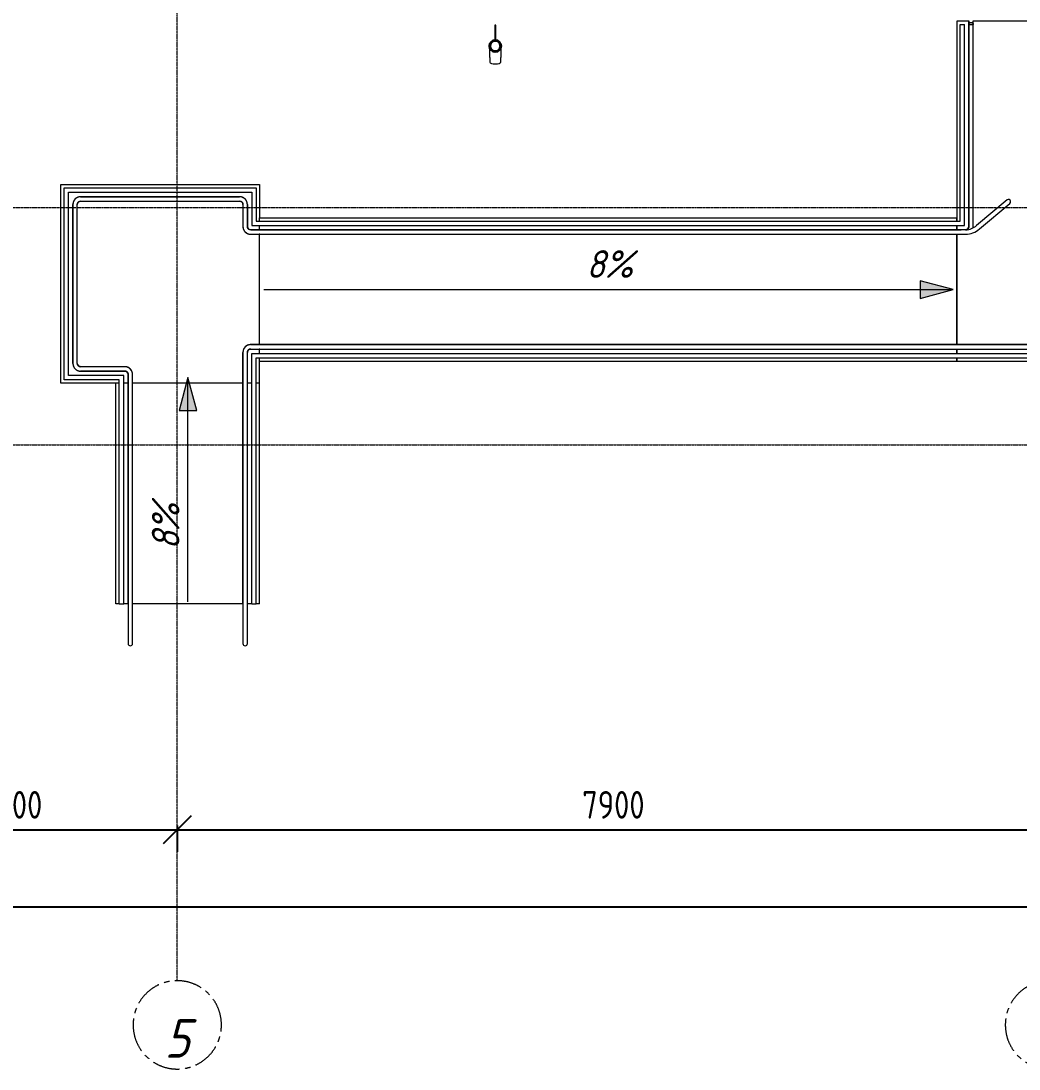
# Model space of a CAD drawing. Header units: millimetres. Extents: x 504091 to 2165846, y 135022 to 442887.
# Drawn here: x 714592 to 723632, y 262523 to 272019 of the extents above; entities that cross this region are included whole.
import ezdxf

# ---------------------------------------------------------------- set-up
doc = ezdxf.new("R2010")
doc.units = ezdxf.units.MM
doc.linetypes.add('ADSK_Линия сетки', pattern=[25, 20, -2.5, 0, -2.5])
doc.linetypes.add('осеваяX2', pattern=[4, 2.5, -0.5, 0.5, -0.5])
doc.layers.get('Defpoints').update_dxf_attribs({"color": 255})
doc.layers.add('Линии', color=7, linetype='Continuous', lineweight=9, true_color=0x00a600)
for name, color, linetype, lineweight in [('Обобщенные модели', 7, 'Continuous', 18), ('Ограждение', 7, 'Continuous', 18), ('Оси', 165, 'осеваяX2', 13), ('Пандусы', 7, 'Continuous', 18), ('Перекрытие', 7, 'Continuous', 18), ('размеры', 7, 'Continuous', 9)]:
    doc.layers.add(name, color=color, linetype=linetype, lineweight=lineweight)
doc.styles.add('GOST 2.304_new', font='isocpeur.ttf', dxfattribs={"width": 0.9, "oblique": 15})
doc.styles.add('ГОСТ 2.304', font='CS_Gost2304.shx')
doc.dimstyles.new('СПДС', dxfattribs={"dimscale": 100, "dimtxt": 2.5, "dimasz": 2.5, "dimexe": 2, "dimexo": 0.625, "dimgap": 1, "dimtad": 1, "dimdec": 0, "dimrnd": 5, "dimtxsty": 'ГОСТ 2.304', "dimblk": 'OBLIQUE', "dimcen": 2.5, "dimdle": 2, "dimadec": 0, "dimazin": 2, "dimtfac": 0.75, "dimtdec": 0, "dimtmove": 1, "dimatfit": 3, "dimfxl": 0, "dimtolj": 1, "dimarcsym": 0})

# ---------------------------------------------------------------- blocks, each defined once
blk = doc.blocks.new('Ограждение - Ограждение-2039143-План 1-го этажа')
at = {"layer": 'Ограждение'}
for p, q in [((18243.9, -1326.7), (18809.9, -936.7)), ((18809.9, -936.7), (19016.1, -936.7)), ((19016.1, -936.7), (19016.1, -976.7)), ((18256.3, -1366.7), (18822.4, -976.7)), ((18822.4, -976.7), (19016.1, -976.7)), ((10824.3, -1326.7), (10894.3, -1326.7)), ((10824.3, -1596.7), (10824.3, -1326.7)), ((10894.3, -1326.7), (17719.3, -1326.7)), ((17719.3, -1326.7), (18243.9, -1326.7)), ((10864.3, -1366.7), (10894.3, -1366.7)), ((10864.3, -1596.7), (10864.3, -1366.7)), ((10894.3, -1366.7), (17719.3, -1366.7)), ((17719.3, -1366.7), (18256.3, -1366.7)), ((10824.3, -3596.7), (10824.3, -1596.7)), ((10864.3, -3596.7), (10864.3, -1596.7)), ((10864.3, -3596.7), (10824.3, -3596.7))]:
    blk.add_line(p, q, dxfattribs=at)
blk = doc.blocks.new('Ограждение - Ограждение-2039147-План 1-го этажа')
at = {"layer": 'Ограждение'}
for p, q in [((17239.3, 1653.3), (17279.3, 1653.3)), ((17239.3, -126.7), (17239.3, 1653.3)), ((17279.3, -166.7), (17279.3, 1653.3)), ((9124.3, 173.3), (10864.3, 173.3)), ((9124.3, -1566.7), (9124.3, 173.3)), ((9164.3, 133.3), (10824.3, 133.3)), ((9164.3, -1526.7), (9164.3, 133.3)), ((10824.3, 133.3), (10824.3, -166.7)), ((10864.3, 173.3), (10864.3, -126.7)), ((10824.3, -166.7), (10894.3, -166.7)), ((10864.3, -126.7), (10894.3, -126.7)), ((10894.3, -126.7), (17239.3, -126.7)), ((10894.3, -166.7), (17279.3, -166.7)), ((9624.3, -1566.7), (9124.3, -1566.7)), ((9664.3, -1526.7), (9164.3, -1526.7)), ((9624.3, -1596.7), (9624.3, -1566.7)), ((9624.3, -3596.7), (9624.3, -1596.7)), ((9664.3, -1596.7), (9664.3, -1526.7)), ((9664.3, -3596.7), (9664.3, -1596.7)), ((9664.3, -3596.7), (9624.3, -3596.7))]:
    blk.add_line(p, q, dxfattribs=at)
blk = doc.blocks.new('Водосток - Тип 1 _карниз больше 490мм_-V45-План 1-го этажа')
at = {"layer": 'Обобщенные модели'}
for p, q in [((75, 306.2), (75, 263.6)), ((175, 263.6), (175, 306.2)), ((120, 109.1), (120, -30)), ((130, -30), (130, 109.1)), ((120, -30), (130, -30))]:
    blk.add_line(p, q, dxfattribs=at)
at = {"layer": 'Обобщенные модели', "flags": 128}
for points in [[(75, 173), (75, 174.3), (75, 177), (75, 179.8), (75, 182.9), (75, 186.2), (75, 189.7), (75, 193.4), (75, 197.2), (75, 201.3), (75, 205.5), (75, 209.9), (75, 214.4), (75, 219.1), (75, 224), (75, 229), (75, 234.1), (75, 239.3), (75, 244.6), (75, 250.1), (75, 255.6), (75, 261.3), (75, 263.6)], [(175, 263.6), (175, 258), (175, 252.4), (175, 246.9), (175, 241.5), (175, 236.2), (175, 231.1), (175, 226), (175, 221.1), (175, 216.4), (175, 211.8), (175, 207.3), (175, 203), (175, 198.9), (175, 194.9), (175, 191.2), (175, 187.6), (175, 184.3), (175, 181.1), (175, 178.1), (175, 175.4), (175, 173)]]:
    blk.add_lwpolyline(points, dxfattribs=at)
at = {"layer": 'Обобщенные модели'}
for start, end in [(90, 270), (270, 90)]:
    blk.add_arc((125, 160), 52, start, end, dxfattribs=at)
at = {"layer": 'Обобщенные модели', "lineweight": 40}
for start, end in [(90, 270), (270, 90)]:
    blk.add_arc((125, 160), 50, start, end, dxfattribs=at)
at = {"layer": 'Обобщенные модели'}
for start_param, end_param in [(4.712389, 6.283185), (3.141593, 4.712389)]:
    blk.add_ellipse((125, 306.2), major_axis=(-50, 0), ratio=0.309017, start_param=start_param, end_param=end_param, dxfattribs=at)
blk = doc.blocks.new('Тип перил - Перила_Внутренний_-3098370-План 1-го этажа')
at = {"layer": 'Ограждение'}
for p, q in [((17319.3, 1653.3), (17319.3, -176.7)), ((17341.6, 1653.3), (17337, 1653.3)), ((17359.3, -176.7), (17359.3, 1653.3)), ((9204.3, 23.3), (9204.3, -1416.7)), ((9244.3, -1416.7), (9244.3, 23.3)), ((10714.3, 93.3), (9274.3, 93.3)), ((9274.3, 53.3), (10714.3, 53.3)), ((10744.3, 23.3), (10744.3, -176.7)), ((10784.3, -176.7), (10784.3, 23.3)), ((10892.3, -206.7), (10814.3, -206.7)), ((10814.3, -246.7), (10892.3, -246.7)), ((17249.6, -206.7), (10897.9, -206.7)), ((10897.9, -246.7), (17249.6, -246.7)), ((9674.3, -1446.7), (9274.3, -1446.7)), ((9274.3, -1486.7), (9674.3, -1486.7)), ((9704.3, -1516.7), (9704.3, -1594.7)), ((9744.3, -1594.7), (9744.3, -1516.7)), ((9704.3, -1597.1), (9704.3, -3595.1)), ((9744.3, -3595.1), (9744.3, -1597.1))]:
    blk.add_line(p, q, dxfattribs=at)
at = {"layer": 'Ограждение', "flags": 128}
for points in [[(9274.3, 93.3), (9271.5, 93.3), (9268.7, 93.1), (9265.9, 92.8), (9263.1, 92.4), (9260.4, 91.9), (9257.7, 91.3), (9255, 90.6), (9252.3, 89.8), (9249.6, 88.8), (9247, 87.8), (9244.5, 86.7), (9242, 85.4), (9239.5, 84.1), (9237.1, 82.6), (9234.8, 81.1), (9232.5, 79.5), (9230.3, 77.8), (9228.1, 76), (9226.1, 74.1), (9224.1, 72.1), (9222.2, 70), (9220.3, 67.9), (9218.6, 65.7), (9217, 63.5), (9215.4, 61.1), (9213.9, 58.8), (9212.6, 56.3), (9211.3, 53.8), (9210.1, 51.3), (9209.1, 48.7), (9208.1, 46.1), (9207.2, 43.4), (9206.5, 40.7), (9205.8, 38), (9205.3, 35.2), (9204.9, 32.5), (9204.6, 29.7), (9204.4, 26.9), (9204.3, 24.1), (9204.3, 23.3)], [(9244.3, 23.3), (9244.3, 24.5), (9244.4, 25.7), (9244.5, 26.9), (9244.7, 28.1), (9244.9, 29.3), (9245.2, 30.5), (9245.5, 31.6), (9245.8, 32.8), (9246.2, 33.9), (9246.7, 35), (9247.2, 36.1), (9247.7, 37.2), (9248.3, 38.2), (9248.9, 39.3), (9249.5, 40.3), (9250.2, 41.2), (9251, 42.2), (9251.7, 43.1), (9252.6, 44), (9253.4, 44.8), (9254.3, 45.7), (9255.2, 46.4), (9256.1, 47.2), (9257.1, 47.9), (9258.1, 48.6), (9259.1, 49.2), (9260.2, 49.8), (9261.2, 50.3), (9262.3, 50.8), (9263.4, 51.3), (9264.6, 51.7), (9265.7, 52.1), (9266.9, 52.4), (9268, 52.7), (9269.2, 52.9), (9270.4, 53.1), (9271.6, 53.2), (9272.8, 53.3), (9274, 53.3), (9274.3, 53.3)], [(10784.3, 23.3), (10784.2, 26.1), (10784.1, 28.9), (10783.8, 31.7), (10783.4, 34.5), (10782.9, 37.2), (10782.3, 40), (10781.6, 42.7), (10780.7, 45.3), (10779.8, 48), (10778.8, 50.6), (10777.6, 53.1), (10776.4, 55.7), (10775, 58.1), (10773.6, 60.5), (10772.1, 62.9), (10770.4, 65.1), (10768.7, 67.3), (10766.9, 69.5), (10765, 71.6), (10763.1, 73.5), (10761, 75.5), (10758.9, 77.3), (10756.7, 79), (10754.4, 80.7), (10752.1, 82.2), (10749.7, 83.7), (10747.3, 85.1), (10744.8, 86.3), (10742.2, 87.5), (10739.7, 88.6), (10737, 89.5), (10734.4, 90.4), (10731.7, 91.1), (10728.9, 91.8), (10726.2, 92.3), (10723.4, 92.7), (10720.6, 93), (10717.8, 93.2), (10715.1, 93.3), (10714.3, 93.3)], [(10714.3, 53.3), (10715.5, 53.3), (10716.7, 53.2), (10717.9, 53.1), (10719.1, 52.9), (10720.3, 52.7), (10721.4, 52.5), (10722.6, 52.2), (10723.7, 51.8), (10724.9, 51.4), (10726, 51), (10727.1, 50.5), (10728.1, 49.9), (10729.2, 49.4), (10730.2, 48.7), (10731.2, 48.1), (10732.2, 47.4), (10733.2, 46.7), (10734.1, 45.9), (10735, 45.1), (10735.8, 44.2), (10736.6, 43.3), (10737.4, 42.4), (10738.2, 41.5), (10738.9, 40.5), (10739.5, 39.5), (10740.2, 38.5), (10740.8, 37.5), (10741.3, 36.4), (10741.8, 35.3), (10742.3, 34.2), (10742.7, 33.1), (10743, 31.9), (10743.4, 30.8), (10743.6, 29.6), (10743.9, 28.4), (10744, 27.2), (10744.2, 26), (10744.3, 24.8), (10744.3, 23.6), (10744.3, 23.3)], [(10744.3, -176.7), (10744.4, -179.5), (10744.5, -182.3), (10744.8, -185.1), (10745.2, -187.8), (10745.7, -190.6), (10746.3, -193.3), (10747, -196), (10747.8, -198.7), (10748.8, -201.3), (10749.8, -203.9), (10751, -206.5), (10752.2, -209), (10753.5, -211.5), (10755, -213.9), (10756.5, -216.2), (10758.1, -218.5), (10759.9, -220.7), (10761.7, -222.8), (10763.6, -224.9), (10765.5, -226.9), (10767.6, -228.8), (10769.7, -230.6), (10771.9, -232.4), (10774.1, -234), (10776.5, -235.6), (10778.9, -237), (10781.3, -238.4), (10783.8, -239.7), (10786.3, -240.9), (10788.9, -241.9), (10791.6, -242.9), (10794.2, -243.7), (10796.9, -244.5), (10799.6, -245.1), (10802.4, -245.7), (10805.2, -246.1), (10807.9, -246.4), (10810.7, -246.6), (10813.5, -246.7), (10814.3, -246.7)], [(10814.3, -206.7), (10813.1, -206.6), (10811.9, -206.6), (10810.7, -206.5), (10809.5, -206.3), (10808.3, -206.1), (10807.2, -205.8), (10806, -205.5), (10804.9, -205.2), (10803.7, -204.8), (10802.6, -204.3), (10801.5, -203.8), (10800.4, -203.3), (10799.4, -202.7), (10798.4, -202.1), (10797.4, -201.4), (10796.4, -200.7), (10795.4, -200), (10794.5, -199.2), (10793.6, -198.4), (10792.8, -197.6), (10792, -196.7), (10791.2, -195.8), (10790.4, -194.8), (10789.7, -193.9), (10789.1, -192.9), (10788.4, -191.9), (10787.8, -190.8), (10787.3, -189.7), (10786.8, -188.7), (10786.3, -187.5), (10785.9, -186.4), (10785.6, -185.3), (10785.2, -184.1), (10785, -183), (10784.7, -181.8), (10784.6, -180.6), (10784.4, -179.4), (10784.3, -178.2), (10784.3, -177), (10784.3, -176.7)], [(17319.3, -176.7), (17319.3, -177.9), (17319.2, -179.1), (17319.1, -180.3), (17318.9, -181.5), (17318.7, -182.6), (17318.4, -183.8), (17318.1, -185), (17317.8, -186.1), (17317.4, -187.2), (17316.9, -188.4), (17316.4, -189.5), (17315.9, -190.5), (17315.3, -191.6), (17314.7, -192.6), (17314.1, -193.6), (17313.4, -194.6), (17312.6, -195.5), (17311.8, -196.5), (17311, -197.3), (17310.2, -198.2), (17309.3, -199), (17308.4, -199.8), (17307.5, -200.5), (17306.5, -201.2), (17305.5, -201.9), (17304.5, -202.5), (17303.4, -203.1), (17302.4, -203.7), (17301.3, -204.2), (17300.2, -204.6), (17299, -205), (17297.9, -205.4), (17296.7, -205.7), (17295.6, -206), (17294.4, -206.2), (17293.2, -206.4), (17292, -206.6), (17290.8, -206.6), (17289.6, -206.7)], [(17358.4, -188), (17358.7, -185.8), (17359, -183), (17359.2, -180.2), (17359.3, -177.4), (17359.3, -176.7)], [(10892.3, -206.7), (10895.1, -206.7), (10897.9, -206.7)], [(10897.9, -246.7), (10895.1, -246.7), (10892.3, -246.7)], [(17289.3, -246.7), (17292.1, -246.6), (17294.9, -246.5), (17297.7, -246.2), (17300.4, -245.8), (17303.2, -245.3), (17305.9, -244.7)], [(9204.3, -1416.7), (9204.4, -1419.5), (9204.5, -1422.3), (9204.8, -1425.1), (9205.2, -1427.8), (9205.7, -1430.6), (9206.3, -1433.3), (9207, -1436), (9207.8, -1438.7), (9208.8, -1441.3), (9209.8, -1443.9), (9211, -1446.5), (9212.2, -1449), (9213.5, -1451.5), (9215, -1453.9), (9216.5, -1456.2), (9218.1, -1458.5), (9219.9, -1460.7), (9221.7, -1462.8), (9223.6, -1464.9), (9225.5, -1466.9), (9227.6, -1468.8), (9229.7, -1470.6), (9231.9, -1472.4), (9234.1, -1474), (9236.5, -1475.6), (9238.9, -1477), (9241.3, -1478.4), (9243.8, -1479.7), (9246.3, -1480.9), (9248.9, -1481.9), (9251.6, -1482.9), (9254.2, -1483.7), (9256.9, -1484.5), (9259.6, -1485.1), (9262.4, -1485.7), (9265.2, -1486.1), (9267.9, -1486.4), (9270.7, -1486.6), (9273.5, -1486.7), (9274.3, -1486.7)], [(9274.3, -1446.7), (9273.1, -1446.7), (9271.9, -1446.6), (9270.7, -1446.5), (9269.5, -1446.3), (9268.3, -1446.1), (9267.2, -1445.8), (9266, -1445.5), (9264.9, -1445.2), (9263.7, -1444.8), (9262.6, -1444.3), (9261.5, -1443.8), (9260.4, -1443.3), (9259.4, -1442.7), (9258.4, -1442.1), (9257.4, -1441.4), (9256.4, -1440.7), (9255.4, -1440), (9254.5, -1439.2), (9253.6, -1438.4), (9252.8, -1437.6), (9252, -1436.7), (9251.2, -1435.8), (9250.4, -1434.9), (9249.7, -1433.9), (9249.1, -1432.9), (9248.4, -1431.9), (9247.8, -1430.8), (9247.3, -1429.7), (9246.8, -1428.7), (9246.3, -1427.5), (9245.9, -1426.4), (9245.6, -1425.3), (9245.2, -1424.1), (9245, -1423), (9244.7, -1421.8), (9244.6, -1420.6), (9244.4, -1419.4), (9244.3, -1418.2), (9244.3, -1417), (9244.3, -1416.7)], [(9744.3, -1516.7), (9744.2, -1513.9), (9744.1, -1511.1), (9743.8, -1508.3), (9743.4, -1505.5), (9742.9, -1502.8), (9742.3, -1500), (9741.6, -1497.3), (9740.7, -1494.7), (9739.8, -1492), (9738.8, -1489.4), (9737.6, -1486.9), (9736.4, -1484.4), (9735, -1481.9), (9733.6, -1479.5), (9732.1, -1477.2), (9730.4, -1474.9), (9728.7, -1472.7), (9726.9, -1470.5), (9725, -1468.5), (9723.1, -1466.5), (9721, -1464.6), (9718.9, -1462.7), (9716.7, -1461), (9714.4, -1459.3), (9712.1, -1457.8), (9709.7, -1456.3), (9707.3, -1454.9), (9704.8, -1453.7), (9702.2, -1452.5), (9699.7, -1451.4), (9697, -1450.5), (9694.4, -1449.6), (9691.7, -1448.9), (9688.9, -1448.2), (9686.2, -1447.7), (9683.4, -1447.3), (9680.6, -1447), (9677.8, -1446.8), (9675.1, -1446.7), (9674.3, -1446.7)], [(9674.3, -1486.7), (9675.5, -1486.7), (9676.7, -1486.8), (9677.9, -1486.9), (9679.1, -1487.1), (9680.3, -1487.3), (9681.4, -1487.5), (9682.6, -1487.8), (9683.7, -1488.2), (9684.9, -1488.6), (9686, -1489), (9687.1, -1489.5), (9688.1, -1490.1), (9689.2, -1490.6), (9690.2, -1491.3), (9691.2, -1491.9), (9692.2, -1492.6), (9693.2, -1493.4), (9694.1, -1494.1), (9695, -1494.9), (9695.8, -1495.8), (9696.6, -1496.7), (9697.4, -1497.6), (9698.2, -1498.5), (9698.9, -1499.5), (9699.5, -1500.5), (9700.2, -1501.5), (9700.8, -1502.5), (9701.3, -1503.6), (9701.8, -1504.7), (9702.3, -1505.8), (9702.7, -1506.9), (9703, -1508.1), (9703.4, -1509.2), (9703.6, -1510.4), (9703.9, -1511.6), (9704, -1512.8), (9704.2, -1514), (9704.3, -1515.2), (9704.3, -1516.4), (9704.3, -1516.7)], [(9704.3, -1594.7), (9704.3, -1595.9), (9704.3, -1597.1)], [(9744.3, -1597.1), (9744.3, -1595.9), (9744.3, -1594.7)]]:
    blk.add_lwpolyline(points, dxfattribs=at)
blk = doc.blocks.new('Тип перил - D40-V53-План 1-го этажа')
at = {"layer": 'Ограждение', "flags": 128}
for points in [[(0, 20), (0.8, 20), (1.6, 19.9), (2.4, 19.9), (3.2, 19.7), (4, 19.6), (4.8, 19.4), (5.5, 19.2), (6.3, 19), (7, 18.7), (7.8, 18.4), (8.5, 18.1), (9.2, 17.7), (9.9, 17.4), (10.6, 16.9), (11.3, 16.5), (11.9, 16), (12.6, 15.6), (13.2, 15), (13.8, 14.5), (14.3, 13.9), (14.9, 13.3), (15.4, 12.7), (15.9, 12.1), (16.4, 11.5), (16.8, 10.8), (17.2, 10.1), (17.6, 9.4), (18, 8.7), (18.3, 8), (18.6, 7.2), (18.9, 6.5), (19.2, 5.7), (19.4, 5), (19.6, 4.2), (19.7, 3.4), (19.8, 2.6), (19.9, 1.8), (20, 1), (20, 0.2), (20, 0)], [(20, 0), (20, -0.8), (19.9, -1.6), (19.9, -2.4), (19.7, -3.2), (19.6, -4), (19.4, -4.8), (19.2, -5.5), (19, -6.3), (18.7, -7), (18.4, -7.8), (18.1, -8.5), (17.7, -9.2), (17.4, -9.9), (16.9, -10.6), (16.5, -11.3), (16, -11.9), (15.6, -12.6), (15, -13.2), (14.5, -13.8), (13.9, -14.3), (13.3, -14.9), (12.7, -15.4), (12.1, -15.9), (11.5, -16.4), (10.8, -16.8), (10.1, -17.2), (9.4, -17.6), (8.7, -18), (8, -18.3), (7.2, -18.6), (6.5, -18.9), (5.7, -19.2), (5, -19.4), (4.2, -19.6), (3.4, -19.7), (2.6, -19.8), (1.8, -19.9), (1, -20), (0.2, -20), (0, -20)]]:
    blk.add_lwpolyline(points, dxfattribs=at)
blk = doc.blocks.new('Тип перил - Перила_Внутренний_-V54-План 1-го этажа')
at = {"layer": 'Ограждение'}
for p, q in [((17319.3, 1653.3), (17359.3, 1653.3)), ((17319.3, -176.7), (17319.3, 1653.3)), ((17359.3, -176.7), (17359.3, 1653.3)), ((9204.3, -1416.7), (9204.3, 23.3)), ((9244.3, -1416.7), (9244.3, 23.3)), ((9274.3, 93.3), (10714.3, 93.3)), ((9274.3, 53.3), (10714.3, 53.3)), ((10744.3, 23.3), (10744.3, -176.7)), ((10784.3, 23.3), (10784.3, -176.7)), ((10814.3, -206.7), (10892.3, -206.7)), ((10814.3, -246.7), (10892.3, -246.7)), ((10892.3, -206.7), (10896.3, -206.7)), ((10892.3, -246.7), (10896.3, -246.7)), ((10896.3, -206.7), (17249.6, -206.7)), ((10896.3, -246.7), (17249.6, -246.7)), ((9674.3, -1446.7), (9274.3, -1446.7)), ((9674.3, -1486.7), (9274.3, -1486.7)), ((9704.3, -1594.7), (9704.3, -1516.7)), ((9744.3, -1594.7), (9744.3, -1516.7)), ((9704.3, -1598.7), (9704.3, -1594.7)), ((9704.3, -3595.1), (9704.3, -1598.7)), ((9744.3, -1598.7), (9744.3, -1594.7)), ((9744.3, -3595.1), (9744.3, -1598.7))]:
    blk.add_line(p, q, dxfattribs=at)
for centre, radius, start, end in [((9274.3, 23.3), 70, 90, 180), ((9274.3, 23.3), 30, 90, 180), ((10714.3, 23.3), 70, 360, 90), ((10714.3, 23.3), 30, 360, 90), ((10814.3, -176.7), 70, 180, 270), ((10814.3, -176.7), 30, 180, 270), ((17289.3, -176.7), 30, 270, 360), ((17289.3, -176.7), 70, 350.0326, 360), ((9274.3, -1416.7), 70, 180, 270), ((9274.3, -1416.7), 30, 180, 270), ((9674.3, -1516.7), 70, 360, 90), ((9674.3, -1516.7), 30, 360, 90)]:
    blk.add_arc(centre, radius, start, end, dxfattribs=at)
blk = doc.blocks.new('Тип перил - Перила_Внутренний_-3098390-План 1-го этажа')
at = {"layer": 'Ограждение'}
for p, q in [((17319.3, 1688.2), (17319.3, 1653.3)), ((17359.3, 1653.3), (17359.3, 1688.2))]:
    blk.add_line(p, q, dxfattribs=at)
at = {"layer": 'Ограждение', "flags": 128}
for points in [[(9274.3, 93.3), (9271.5, 93.3), (9268.7, 93.1), (9265.9, 92.8), (9263.1, 92.4), (9260.4, 91.9), (9257.7, 91.3), (9255, 90.6), (9252.3, 89.8), (9249.6, 88.8), (9247, 87.8), (9244.5, 86.7), (9242, 85.4), (9239.5, 84.1), (9237.1, 82.6), (9234.8, 81.1), (9232.5, 79.5), (9230.3, 77.8), (9228.1, 76), (9226.1, 74.1), (9224.1, 72.1), (9222.2, 70), (9220.3, 67.9), (9218.6, 65.7), (9217, 63.5), (9215.4, 61.1), (9213.9, 58.8), (9212.6, 56.3), (9211.3, 53.8), (9210.1, 51.3), (9209.1, 48.7), (9208.1, 46.1), (9207.2, 43.4), (9206.5, 40.7), (9205.8, 38), (9205.3, 35.2), (9204.9, 32.5), (9204.6, 29.7), (9204.4, 26.9), (9204.3, 24.1)], [(10784.3, 23.3), (10784.2, 26.1), (10784.1, 28.9), (10783.8, 31.7), (10783.4, 34.5), (10782.9, 37.2), (10782.3, 40), (10781.6, 42.7), (10780.7, 45.3), (10779.8, 48), (10778.8, 50.6), (10777.6, 53.1), (10776.4, 55.7), (10775, 58.1), (10773.6, 60.5), (10772.1, 62.9), (10770.4, 65.1), (10768.7, 67.3), (10766.9, 69.5), (10765, 71.6), (10763.1, 73.5), (10761, 75.5), (10758.9, 77.3), (10756.7, 79), (10754.4, 80.7), (10752.1, 82.2), (10749.7, 83.7), (10747.3, 85.1), (10744.8, 86.3), (10742.2, 87.5), (10739.7, 88.6), (10737, 89.5), (10734.4, 90.4), (10731.7, 91.1), (10728.9, 91.8), (10726.2, 92.3), (10723.4, 92.7), (10720.6, 93), (10717.8, 93.2), (10715.1, 93.3)], [(10744.3, -176.7), (10744.4, -179.5), (10744.5, -182.3), (10744.8, -185.1), (10745.2, -187.8), (10745.7, -190.6), (10746.3, -193.3), (10747, -196), (10747.8, -198.7), (10748.8, -201.3), (10749.8, -203.9), (10751, -206.5), (10752.2, -209), (10753.5, -211.5), (10755, -213.9), (10756.5, -216.2), (10758.1, -218.5), (10759.9, -220.7), (10761.7, -222.8), (10763.6, -224.9), (10765.5, -226.9), (10767.6, -228.8), (10769.7, -230.6), (10771.9, -232.4), (10774.1, -234), (10776.5, -235.6), (10778.9, -237), (10781.3, -238.4), (10783.8, -239.7), (10786.3, -240.9), (10788.9, -241.9), (10791.6, -242.9), (10794.2, -243.7), (10796.9, -244.5), (10799.6, -245.1), (10802.4, -245.7), (10805.2, -246.1), (10807.9, -246.4), (10810.7, -246.6), (10813.5, -246.7)], [(17358.4, -188), (17358.7, -185.8), (17359, -183), (17359.2, -180.2), (17359.3, -177.4)], [(17289.3, -246.7), (17292.1, -246.6), (17294.9, -246.5), (17297.7, -246.2), (17300.4, -245.8), (17303.2, -245.3), (17305.9, -244.7)], [(9204.3, -1416.7), (9204.4, -1419.5), (9204.5, -1422.3), (9204.8, -1425.1), (9205.2, -1427.8), (9205.7, -1430.6), (9206.3, -1433.3), (9207, -1436), (9207.8, -1438.7), (9208.8, -1441.3), (9209.8, -1443.9), (9211, -1446.5), (9212.2, -1449), (9213.5, -1451.5), (9215, -1453.9), (9216.5, -1456.2), (9218.1, -1458.5), (9219.9, -1460.7), (9221.7, -1462.8), (9223.6, -1464.9), (9225.5, -1466.9), (9227.6, -1468.8), (9229.7, -1470.6), (9231.9, -1472.4), (9234.1, -1474), (9236.5, -1475.6), (9238.9, -1477), (9241.3, -1478.4), (9243.8, -1479.7), (9246.3, -1480.9), (9248.9, -1481.9), (9251.6, -1482.9), (9254.2, -1483.7), (9256.9, -1484.5), (9259.6, -1485.1), (9262.4, -1485.7), (9265.2, -1486.1), (9267.9, -1486.4), (9270.7, -1486.6), (9273.5, -1486.7)], [(9723.1, -1466.5), (9721, -1464.6), (9718.9, -1462.7), (9716.7, -1461), (9714.4, -1459.3), (9712.1, -1457.8), (9709.7, -1456.3), (9707.3, -1454.9), (9704.8, -1453.7), (9702.2, -1452.5), (9699.7, -1451.4), (9697, -1450.5), (9694.4, -1449.6), (9691.7, -1448.9), (9688.9, -1448.2), (9686.2, -1447.7), (9683.4, -1447.3), (9680.6, -1447), (9677.8, -1446.8), (9675.1, -1446.7)], [(9744.3, -1516.7), (9744.2, -1513.9), (9744.1, -1511.1), (9743.8, -1508.3), (9743.4, -1505.5), (9742.9, -1502.8), (9742.3, -1500), (9741.6, -1497.3), (9740.7, -1494.7), (9739.8, -1492), (9738.8, -1489.4), (9737.6, -1486.9), (9736.4, -1484.4), (9735, -1481.9), (9733.6, -1479.5), (9732.1, -1477.2), (9730.4, -1474.9), (9728.7, -1472.7), (9726.9, -1470.5), (9725, -1468.5), (9723.3, -1466.7)]]:
    blk.add_lwpolyline(points, dxfattribs=at)
blk = doc.blocks.new('Тип перил - Перила_Внутренний_-V55-План 1-го этажа')
at = {"layer": 'Ограждение'}
for p, q in [((17319.3, 1653.3), (17359.3, 1653.3)), ((17319.3, -176.7), (17319.3, 1653.3)), ((17359.3, -176.7), (17359.3, 1653.3)), ((9204.3, -1416.7), (9204.3, 23.3)), ((9244.3, -1416.7), (9244.3, 23.3)), ((9274.3, 93.3), (10714.3, 93.3)), ((9274.3, 53.3), (10714.3, 53.3)), ((10744.3, 23.3), (10744.3, -176.7)), ((10784.3, 23.3), (10784.3, -176.7)), ((10814.3, -206.7), (10892.3, -206.7)), ((10814.3, -246.7), (10892.3, -246.7)), ((10892.3, -206.7), (10896.3, -206.7)), ((10892.3, -246.7), (10896.3, -246.7)), ((10896.3, -206.7), (17249.6, -206.7)), ((10896.3, -246.7), (17249.6, -246.7)), ((9674.3, -1446.7), (9274.3, -1446.7)), ((9674.3, -1486.7), (9274.3, -1486.7)), ((9704.3, -1594.7), (9704.3, -1516.7)), ((9744.3, -1594.7), (9744.3, -1516.7)), ((9704.3, -1598.7), (9704.3, -1594.7)), ((9704.3, -3595.1), (9704.3, -1598.7)), ((9744.3, -1598.7), (9744.3, -1594.7)), ((9744.3, -3595.1), (9744.3, -1598.7))]:
    blk.add_line(p, q, dxfattribs=at)
for centre, radius, start, end in [((9274.3, 23.3), 70, 90, 180), ((9274.3, 23.3), 30, 90, 180), ((10714.3, 23.3), 70, 360, 90), ((10714.3, 23.3), 30, 360, 90), ((10814.3, -176.7), 70, 180, 270), ((10814.3, -176.7), 30, 180, 270), ((17289.3, -176.7), 30, 270, 360), ((17289.3, -176.7), 70, 350.0326, 360), ((9274.3, -1416.7), 70, 180, 270), ((9274.3, -1416.7), 30, 180, 270), ((9674.3, -1516.7), 70, 360, 90), ((9674.3, -1516.7), 30, 360, 90)]:
    blk.add_arc(centre, radius, start, end, dxfattribs=at)
blk = doc.blocks.new('Тип перил - Перила_Внутренний_-3098441-План 1-го этажа')
at = {"layer": 'Ограждение'}
for p, q in [((18767.1, -869), (18226.7, -1241.4)), ((18249.4, -1274.3), (18789.8, -902)), ((19016.1, -856.7), (18806.8, -856.7)), ((18806.8, -896.7), (19016.1, -896.7)), ((10744.3, -1316.7), (10744.3, -1594.7)), ((10784.3, -1594.7), (10784.3, -1316.7)), ((10892.3, -1246.7), (10814.3, -1246.7)), ((10814.3, -1286.7), (10892.3, -1286.7)), ((17718.9, -1246.7), (10897.9, -1246.7)), ((10897.9, -1286.7), (17718.9, -1286.7)), ((18209.7, -1246.7), (17721.3, -1246.7)), ((17721.3, -1286.7), (18209.7, -1286.7)), ((10744.3, -1597.1), (10744.3, -3595.1)), ((10784.3, -3595.1), (10784.3, -1597.1))]:
    blk.add_line(p, q, dxfattribs=at)
at = {"layer": 'Ограждение', "flags": 128}
for points in [[(18806.8, -856.7), (18804, -856.7), (18801.2, -856.9), (18798.4, -857.2), (18795.7, -857.6), (18792.9, -858.1), (18790.2, -858.7), (18787.5, -859.4), (18784.8, -860.2), (18782.2, -861.2), (18779.6, -862.2), (18777, -863.3), (18774.5, -864.6), (18772, -865.9), (18769.6, -867.4), (18767.3, -868.9), (18767.1, -869)], [(18789.8, -902), (18790.8, -901.3), (18791.8, -900.7), (18792.9, -900.1), (18793.9, -899.6), (18795, -899.1), (18796.2, -898.6), (18797.3, -898.2), (18798.4, -897.9), (18799.6, -897.6), (18800.8, -897.3), (18801.9, -897.1), (18803.1, -896.9), (18804.3, -896.8), (18805.5, -896.7), (18806.7, -896.7), (18806.8, -896.7)], [(10814.3, -1246.7), (10811.5, -1246.7), (10808.7, -1246.9), (10805.9, -1247.2), (10803.1, -1247.6), (10800.4, -1248.1), (10797.7, -1248.7), (10795, -1249.4), (10792.3, -1250.2), (10789.6, -1251.2), (10787, -1252.2), (10784.5, -1253.3), (10782, -1254.6), (10779.5, -1255.9), (10777.1, -1257.4), (10774.8, -1258.9), (10772.5, -1260.5), (10770.3, -1262.2), (10768.1, -1264), (10766.1, -1265.9), (10764.1, -1267.9), (10762.2, -1270), (10760.3, -1272.1), (10758.6, -1274.3), (10757, -1276.5), (10755.4, -1278.9), (10753.9, -1281.2), (10752.6, -1283.7), (10751.3, -1286.2), (10750.1, -1288.7), (10749.1, -1291.3), (10748.1, -1293.9), (10747.2, -1296.6), (10746.5, -1299.3), (10745.8, -1302), (10745.3, -1304.8), (10744.9, -1307.5), (10744.6, -1310.3), (10744.4, -1313.1), (10744.3, -1315.9), (10744.3, -1316.7)], [(10784.3, -1316.7), (10784.3, -1315.5), (10784.4, -1314.3), (10784.5, -1313.1), (10784.7, -1311.9), (10784.9, -1310.7), (10785.2, -1309.5), (10785.5, -1308.4), (10785.8, -1307.2), (10786.2, -1306.1), (10786.7, -1305), (10787.2, -1303.9), (10787.7, -1302.8), (10788.3, -1301.8), (10788.9, -1300.7), (10789.5, -1299.7), (10790.2, -1298.8), (10791, -1297.8), (10791.7, -1296.9), (10792.6, -1296), (10793.4, -1295.2), (10794.3, -1294.3), (10795.2, -1293.6), (10796.1, -1292.8), (10797.1, -1292.1), (10798.1, -1291.4), (10799.1, -1290.8), (10800.2, -1290.2), (10801.2, -1289.7), (10802.3, -1289.2), (10803.4, -1288.7), (10804.6, -1288.3), (10805.7, -1287.9), (10806.9, -1287.6), (10808, -1287.3), (10809.2, -1287.1), (10810.4, -1286.9), (10811.6, -1286.8), (10812.8, -1286.7), (10814, -1286.7), (10814.3, -1286.7)], [(10892.3, -1246.7), (10895.1, -1246.7), (10897.9, -1246.7)], [(10897.9, -1286.7), (10895.1, -1286.7), (10892.3, -1286.7)], [(17721.3, -1246.7), (17720.1, -1246.7), (17718.9, -1246.7)], [(17718.9, -1286.7), (17720.1, -1286.7), (17721.3, -1286.7)], [(18226.7, -1241.4), (18225.7, -1242), (18224.7, -1242.7), (18223.6, -1243.2), (18222.5, -1243.8), (18221.4, -1244.3), (18220.3, -1244.7), (18219.2, -1245.1), (18218.1, -1245.5), (18216.9, -1245.8), (18215.7, -1246.1), (18214.5, -1246.3), (18213.4, -1246.4), (18212.2, -1246.6), (18211, -1246.6), (18209.8, -1246.7), (18209.7, -1246.7)], [(18209.7, -1286.7), (18212.5, -1286.6), (18215.3, -1286.5), (18218, -1286.2), (18220.8, -1285.8), (18223.6, -1285.3), (18226.3, -1284.7), (18229, -1283.9), (18231.7, -1283.1), (18234.3, -1282.2), (18236.9, -1281.1), (18239.5, -1280), (18242, -1278.8), (18244.4, -1277.4), (18246.9, -1276), (18249.2, -1274.4), (18249.4, -1274.3)], [(10744.3, -1594.7), (10744.3, -1595.9), (10744.3, -1597.1)], [(10784.3, -1597.1), (10784.3, -1595.9), (10784.3, -1594.7)]]:
    blk.add_lwpolyline(points, dxfattribs=at)
blk = doc.blocks.new('Тип перил - Перила_Внутренний_-V56-План 1-го этажа')
at = {"layer": 'Ограждение'}
for p, q in [((17319.3, 1653.3), (17319.3, 1688.2)), ((17359.3, 1653.3), (17359.3, 1688.2))]:
    blk.add_line(p, q, dxfattribs=at)
for centre, start, end in [((9274.3, 23.3), 140.23514, 180), ((9274.3, 23.3), 90, 129.76486), ((10714.3, 23.3), 50.23514, 90), ((10714.3, 23.3), 360, 39.76486), ((10814.3, -176.7), 180, 219.76486), ((17289.3, -176.7), 320.23514, 360), ((10814.3, -176.7), 230.23514, 270), ((17289.3, -176.7), 270, 309.76486), ((9274.3, -1416.7), 180, 219.76486), ((9274.3, -1416.7), 230.23514, 270), ((9674.3, -1516.7), 50.23514, 90), ((9674.3, -1516.7), 360, 39.76486)]:
    blk.add_arc(centre, 30, start, end, dxfattribs=at)
blk = doc.blocks.new('Тип перил - Перила_Внутренний_-3098458-План 1-го этажа')
at = {"layer": 'Ограждение', "flags": 128}
for points in [[(18806.8, -856.7), (18804, -856.7), (18801.2, -856.9), (18798.4, -857.2), (18795.7, -857.6), (18792.9, -858.1), (18790.2, -858.7), (18787.5, -859.4), (18784.8, -860.2), (18782.2, -861.2), (18779.6, -862.2), (18777, -863.3), (18774.5, -864.6), (18772, -865.9), (18769.6, -867.4), (18767.3, -868.9)], [(10814.3, -1246.7), (10811.5, -1246.7), (10808.7, -1246.9), (10805.9, -1247.2), (10803.1, -1247.6), (10800.4, -1248.1), (10797.7, -1248.7), (10795, -1249.4), (10792.3, -1250.2), (10789.6, -1251.2), (10787, -1252.2), (10784.5, -1253.3), (10782, -1254.6), (10779.5, -1255.9), (10777.1, -1257.4), (10774.8, -1258.9), (10772.5, -1260.5), (10770.3, -1262.2), (10768.1, -1264), (10766.1, -1265.9), (10764.1, -1267.9), (10762.2, -1270), (10760.3, -1272.1), (10758.6, -1274.3), (10757, -1276.5), (10755.4, -1278.9), (10753.9, -1281.2), (10752.6, -1283.7), (10751.3, -1286.2), (10750.1, -1288.7), (10749.1, -1291.3), (10748.1, -1293.9), (10747.2, -1296.6), (10746.5, -1299.3), (10745.8, -1302), (10745.3, -1304.8), (10744.9, -1307.5), (10744.6, -1310.3), (10744.4, -1313.1), (10744.3, -1315.9)], [(18209.7, -1286.7), (18212.5, -1286.6), (18215.3, -1286.5), (18218, -1286.2), (18220.8, -1285.8), (18223.6, -1285.3), (18226.3, -1284.7), (18229, -1283.9), (18231.7, -1283.1), (18234.3, -1282.2), (18236.9, -1281.1), (18239.5, -1280), (18242, -1278.8), (18244.4, -1277.4), (18246.9, -1276), (18249.2, -1274.4)]]:
    blk.add_lwpolyline(points, dxfattribs=at)
blk = doc.blocks.new('Тип перил - Перила_Внутренний_-V57-План 1-го этажа')
at = {"layer": 'Ограждение'}
for p, q in [((18226.7, -1241.4), (18767.1, -869)), ((18249.4, -1274.3), (18789.8, -902)), ((18806.8, -856.7), (19016.1, -856.7)), ((18806.8, -896.7), (19016.1, -896.7)), ((10744.3, -1594.7), (10744.3, -1316.7)), ((10784.3, -1594.7), (10784.3, -1316.7)), ((10814.3, -1246.7), (10892.3, -1246.7)), ((10814.3, -1286.7), (10892.3, -1286.7)), ((10892.3, -1246.7), (10896.3, -1246.7)), ((10892.3, -1286.7), (10896.3, -1286.7)), ((10896.3, -1246.7), (17717.3, -1246.7)), ((10896.3, -1286.7), (17717.3, -1286.7)), ((17717.3, -1246.7), (17721.3, -1246.7)), ((17717.3, -1286.7), (17721.3, -1286.7)), ((17721.3, -1246.7), (18209.7, -1246.7)), ((17721.3, -1286.7), (18209.7, -1286.7)), ((10744.3, -1598.7), (10744.3, -1594.7)), ((10744.3, -3595.1), (10744.3, -1598.7)), ((10784.3, -1598.7), (10784.3, -1594.7)), ((10784.3, -3595.1), (10784.3, -1598.7))]:
    blk.add_line(p, q, dxfattribs=at)
for centre, radius, start, end in [((18806.8, -926.7), 70, 90, 124.56715), ((18806.8, -926.7), 30, 90, 124.56715), ((10814.3, -1316.7), 70, 90, 180), ((10814.3, -1316.7), 30, 90, 180), ((18209.7, -1216.7), 30, 270, 304.56715), ((18209.7, -1216.7), 70, 270, 304.56715)]:
    blk.add_arc(centre, radius, start, end, dxfattribs=at)
blk = doc.blocks.new('Тип перил - Перила_Внутренний_-V58-План 1-го этажа')
at = {"layer": 'Ограждение'}
for start, end in [(140.23514, 180), (90, 129.76486)]:
    blk.add_arc((10814.3, -1316.7), 30, start, end, dxfattribs=at)
blk = doc.blocks.new('Ось сетки - Круг_Ø8 мм-8258-План 1-го этажа')
at = {"layer": 'Оси', "lineweight": 20}
for start, end in [(360, 180), (180, 360)]:
    blk.add_arc((0, 0), 4, start, end, dxfattribs=at)
blk = doc.blocks.new('_Oblique')
at = {"color": 0, "linetype": 'ByBlock', "lineweight": -2}
blk.add_line((-0.5, -0.5), (0.5, 0.5), dxfattribs=at)
blk = doc.blocks.new('*D855')
at = {"color": 0, "lineweight": -2, "transparency": 16777216}
for p, q in [((699157.6, 263992.2), (761407.6, 263992.2)), ((699357.6, 264029.7), (699357.6, 263792.2)), ((761207.6, 264029.7), (761207.6, 263792.2))]:
    blk.add_line(p, q, dxfattribs=at)
at = {"layer": 'Defpoints', "color": 0, "lineweight": 20, "transparency": 16777216}
for p in [(699357.6, 264092.2), (761207.6, 264092.2), (761207.6, 263992.2)]:
    blk.add_point(p, dxfattribs=at)
at = {"color": 0, "lineweight": -2, "transparency": 16777216, "xscale": 250, "yscale": 250, "zscale": 250, "rotation": 180}
blk.add_blockref('_Oblique', (699357.6, 263992.2), dxfattribs=at)
at = {"color": 0, "lineweight": -2, "transparency": 16777216, "xscale": 250, "yscale": 250, "zscale": 250}
blk.add_blockref('_Oblique', (761207.6, 263992.2), dxfattribs=at)
at = {"color": 0, "lineweight": 25, "transparency": 16777216, "insert": (730282.6, 264217.2), "char_height": 250, "width": 291.93, "attachment_point": 5, "style": 'ГОСТ 2.304', "bg_fill": 3, "box_fill_scale": 1.1, "bg_fill_color": 256, "bg_fill_true_color": 13158600, "bg_fill_transparency": 0}
blk.add_mtext('\\A1;61850', dxfattribs=at)
blk = doc.blocks.new('*D860')
at = {"color": 0, "lineweight": -2, "transparency": 16777216}
for p, q in [((712807.6, 264692.2), (716207.6, 264692.2)), ((713007.6, 264729.7), (713007.6, 264492.2)), ((716007.6, 264729.7), (716007.6, 264492.2))]:
    blk.add_line(p, q, dxfattribs=at)
at = {"layer": 'Defpoints', "color": 0, "lineweight": 20, "transparency": 16777216}
for p in [(713007.6, 264792.2), (716007.6, 264792.2), (716007.6, 264692.2)]:
    blk.add_point(p, dxfattribs=at)
at = {"color": 0, "lineweight": -2, "transparency": 16777216, "xscale": 250, "yscale": 250, "zscale": 250, "rotation": 180}
blk.add_blockref('_Oblique', (713007.6, 264692.2), dxfattribs=at)
at = {"color": 0, "lineweight": -2, "transparency": 16777216, "xscale": 250, "yscale": 250, "zscale": 250}
blk.add_blockref('_Oblique', (716007.6, 264692.2), dxfattribs=at)
at = {"color": 0, "lineweight": 25, "transparency": 16777216, "insert": (714507.6, 264917.2), "char_height": 250, "width": 248.308, "attachment_point": 5, "style": 'ГОСТ 2.304', "bg_fill": 3, "box_fill_scale": 1.1, "bg_fill_color": 256, "bg_fill_true_color": 13158600, "bg_fill_transparency": 0}
blk.add_mtext('\\A1;3000', dxfattribs=at)
blk = doc.blocks.new('*D861')
at = {"color": 0, "lineweight": -2, "transparency": 16777216}
for p, q in [((715807.6, 264692.2), (724107.6, 264692.2)), ((716007.6, 264729.7), (716007.6, 264492.2)), ((723907.6, 264729.7), (723907.6, 264492.2))]:
    blk.add_line(p, q, dxfattribs=at)
at = {"layer": 'Defpoints', "color": 0, "lineweight": 20, "transparency": 16777216}
for p in [(716007.6, 264792.2), (723907.6, 264792.2), (723907.6, 264692.2)]:
    blk.add_point(p, dxfattribs=at)
at = {"color": 0, "lineweight": -2, "transparency": 16777216, "xscale": 250, "yscale": 250, "zscale": 250, "rotation": 180}
blk.add_blockref('_Oblique', (716007.6, 264692.2), dxfattribs=at)
at = {"color": 0, "lineweight": -2, "transparency": 16777216, "xscale": 250, "yscale": 250, "zscale": 250}
blk.add_blockref('_Oblique', (723907.6, 264692.2), dxfattribs=at)
at = {"color": 0, "lineweight": 25, "transparency": 16777216, "insert": (719957.6, 264917.2), "char_height": 250, "width": 248.308, "attachment_point": 5, "style": 'ГОСТ 2.304', "bg_fill": 3, "box_fill_scale": 1.1, "bg_fill_color": 256, "bg_fill_true_color": 13158600, "bg_fill_transparency": 0}
blk.add_mtext('\\A1;7900', dxfattribs=at)
blk = doc.blocks.new('*D868')
at = {"color": 0, "lineweight": -2, "transparency": 16777216}
for p, q in [((699157.6, 263992.2), (761407.6, 263992.2)), ((699357.6, 264029.7), (699357.6, 263792.2)), ((761207.6, 264029.7), (761207.6, 263792.2))]:
    blk.add_line(p, q, dxfattribs=at)
at = {"layer": 'Defpoints', "color": 0, "lineweight": 20, "transparency": 16777216}
for p in [(699357.6, 264092.2), (761207.6, 264092.2), (761207.6, 263992.2)]:
    blk.add_point(p, dxfattribs=at)
at = {"color": 0, "lineweight": -2, "transparency": 16777216, "xscale": 250, "yscale": 250, "zscale": 250, "rotation": 180}
blk.add_blockref('_Oblique', (699357.6, 263992.2), dxfattribs=at)
at = {"color": 0, "lineweight": -2, "transparency": 16777216, "xscale": 250, "yscale": 250, "zscale": 250}
blk.add_blockref('_Oblique', (761207.6, 263992.2), dxfattribs=at)
at = {"color": 0, "lineweight": 25, "transparency": 16777216, "insert": (730282.6, 264217.2), "char_height": 250, "width": 291.93, "attachment_point": 5, "style": 'ГОСТ 2.304', "bg_fill": 3, "box_fill_scale": 1.1, "bg_fill_color": 256, "bg_fill_true_color": 13158600, "bg_fill_transparency": 0}
blk.add_mtext('\\A1;61850', dxfattribs=at)

msp = doc.modelspace()

# ---------------------------------------------------------------- hatches: boundary and pattern name
at = {"layer": 'размеры'}
for points in [[(723035.0367, 269585.3923), (722735.0367, 269665.7771), (722735.0367, 269505.0075)], [(716103.9657, 268789.0722), (716023.5809, 268489.0722), (716184.3504, 268489.0722)]]:
    msp.add_hatch(color=256, dxfattribs=at).paths.add_polyline_path(points)

# ---------------------------------------------------------------- linework, layer by layer
at = {"layer": 'Линии', "color": 7}
for p, q in [((723523.2517, 270397.4401), (723247.4757, 270166.0365)), ((723273.1872, 270135.3947), (723548.9632, 270366.7983)), ((723150.0877, 270126.8459), (723107.643, 270126.8459)), ((723107.643, 270086.8459), (723147.3732, 270086.8459)), ((715562.3732, 266738.4398), (715562.3732, 266378.4398)), ((715602.3732, 266378.4398), (715602.3732, 266738.4398)), ((716602.3732, 266738.4398), (716602.3732, 266378.4398)), ((716642.3732, 266378.4398), (716642.3732, 266738.4398))]:
    msp.add_line(p, q, dxfattribs=at)
for centre, radius, start, end in [((723536.1075, 270382.1192), 20, 310, 130), ((723138.7562, 270295.6034), 169.1375, 273.84146081, 310), ((723147.3732, 270274.1433), 187.2974, 270, 312.20102372), ((715582.3732, 266378.4398), 20, 180, 0), ((716622.3732, 266378.4398), 20, 180, 0)]:
    msp.add_arc(centre, radius, start, end, dxfattribs=at)
at = {"layer": 'Оси', "linetype": 'ADSK_Линия сетки'}
for p, q in [((716007.643, 263323.4727), (716007.643, 292069.4414)), ((694211.5079, 270328.5198), (756226.1358, 270328.5198)), ((694211.5079, 268178.5198), (737186.0071, 268178.5198))]:
    msp.add_line(p, q, dxfattribs=at)
at = {"layer": 'Пандусы'}
for p, q in [((714952.3732, 270536.8459), (716752.3732, 270536.8459)), ((714952.3732, 268736.8424), (714952.3732, 270536.8459)), ((716752.3732, 270536.8459), (716752.3732, 270236.8459)), ((716752.3732, 270206.8459), (716752.3732, 270236.8459)), ((716752.3732, 270236.8459), (723067.3732, 270236.8459)), ((716752.3732, 270126.8459), (716752.3732, 270166.8459)), ((723067.3732, 270206.8459), (723067.3732, 270236.8459)), ((723067.3732, 270126.8459), (723067.3732, 270166.8459)), ((716752.3732, 269086.8459), (716752.3732, 270086.8459)), ((723067.3732, 269086.8459), (723067.3732, 270086.8459)), ((716752.3732, 269006.8459), (716752.3732, 269046.8459)), ((723067.3732, 269006.8459), (723067.3732, 269046.8459)), ((716752.3732, 268936.8459), (716752.3732, 268966.8459)), ((716752.3732, 268936.8459), (723067.3732, 268936.8459)), ((716752.3732, 268736.8424), (716752.3732, 268936.8459)), ((723067.3732, 268936.8459), (723067.3732, 268966.8459)), ((715452.3732, 268736.8424), (714952.3732, 268736.8424)), ((715482.3732, 268736.8424), (715452.3732, 268736.8424)), ((715452.3732, 266736.8424), (715452.3732, 268736.8424)), ((715562.3732, 268736.8424), (715522.3732, 268736.8424)), ((716602.3732, 268736.8424), (715602.3732, 268736.8424)), ((716682.3732, 268736.8424), (716642.3732, 268736.8424)), ((716752.3732, 268736.8424), (716722.3732, 268736.8424)), ((716752.3732, 266736.8424), (716752.3732, 268736.8424)), ((715482.3732, 266736.8424), (715452.3732, 266736.8424)), ((715562.3732, 266736.8424), (715522.3732, 266736.8424)), ((716602.3732, 266736.8424), (715602.3732, 266736.8424)), ((716682.3732, 266736.8424), (716642.3732, 266736.8424)), ((716752.3732, 266736.8424), (716722.3732, 266736.8424))]:
    msp.add_line(p, q, dxfattribs=at)
at = {"layer": 'Перекрытие'}
for p, q in [((723177.3732, 272016.8459), (723067.3732, 272016.8459)), ((723067.3732, 272016.8459), (723067.3732, 270206.8459)), ((724227.3732, 272016.8459), (723217.3732, 272016.8459)), ((723067.3732, 270166.8459), (723067.3732, 270126.8459)), ((723067.3732, 270086.8459), (723067.3732, 269086.8459)), ((723067.3732, 269046.8459), (723067.3732, 269006.8459)), ((723067.3732, 268966.8459), (723067.3732, 268936.8459)), ((723067.3732, 268936.8459), (724267.3732, 268936.8459))]:
    msp.add_line(p, q, dxfattribs=at)
at = {"layer": 'размеры'}
for p, q in [((723035.0367, 269585.3923), (722735.0367, 269665.7771)), ((722735.0367, 269665.7771), (722735.0367, 269505.0075)), ((722735.0367, 269505.0075), (723035.0367, 269585.3923)), ((716103.9657, 268789.0722), (716023.5809, 268489.0722)), ((716184.3504, 268489.0722), (716103.9657, 268789.0722)), ((716023.5809, 268489.0722), (716184.3504, 268489.0722))]:
    msp.add_line(p, q, dxfattribs=at)
at = {"layer": 'размеры', "lineweight": 20}
for p, q in [((716792.2821, 269585.3923), (723035.0367, 269585.3923)), ((716103.9657, 266755.2482), (716103.9657, 268789.0722))]:
    msp.add_line(p, q, dxfattribs=at)

# ---------------------------------------------------------------- block references
at = {"layer": 'Обобщенные модели', "rotation": 180}
msp.add_blockref('Водосток - Тип 1 _карниз больше 490мм_-V45-План 1-го этажа', (719012.6385, 271951.7514), dxfattribs=at)
at = {"layer": 'Ограждение'}
for name in ['Ограждение - Ограждение-2039147-План 1-го этажа', 'Тип перил - Перила_Внутренний_-3098390-План 1-го этажа', 'Тип перил - Перила_Внутренний_-3098370-План 1-го этажа', 'Тип перил - Перила_Внутренний_-V54-План 1-го этажа', 'Тип перил - Перила_Внутренний_-V55-План 1-го этажа', 'Тип перил - Перила_Внутренний_-V56-План 1-го этажа', 'Тип перил - Перила_Внутренний_-3098441-План 1-го этажа', 'Тип перил - Перила_Внутренний_-V57-План 1-го этажа', 'Тип перил - Перила_Внутренний_-3098458-План 1-го этажа', 'Ограждение - Ограждение-2039143-План 1-го этажа', 'Тип перил - Перила_Внутренний_-V58-План 1-го этажа']:
    msp.add_blockref(name, (705858.0777, 270333.5198), dxfattribs=at)
at = {"layer": 'Ограждение', "rotation": 89.99999999999993}
msp.add_blockref('Тип перил - D40-V53-План 1-го этажа', (723197.3732, 271986.8459), dxfattribs=at)
at = {"layer": 'Оси', "lineweight": 20, "xscale": 99.99999999999993, "yscale": 99.99999999999993, "zscale": 99.99999999999993}
for p in [(716007.643, 262923.4727), (723907.643, 262923.4727)]:
    msp.add_blockref('Ось сетки - Круг_Ø8 мм-8258-План 1-го этажа', p, dxfattribs=at)

# ---------------------------------------------------------------- texts
at = {"layer": 'Оси', "insert": (716006.8124, 262800.5682), "char_height": 350, "width": 232.2, "attachment_point": 5, "line_spacing_factor": 1.022766, "style": 'GOST 2.304_new'}
msp.add_mtext('\\pt89.999,180.0015,270.0005,359.9995,449.9985,540.001,630,719.999,810.0015,900.0005,989.9995,1079.9985,1170.001,1260,1349.999,1440.0015,1530.0005,1619.9995,1709.9985,1800.001,1890,1979.999,2070.0015,2160.0005,2249.9995,2339.9985,2430.001,2520,2609.999,2700.0015,2790.0005,2879.9995;5', dxfattribs=at)
at = {"layer": 'размеры', "lineweight": 20, "insert": (719712.5211, 269942.0994), "char_height": 250, "width": 482.731997, "attachment_point": 1, "line_spacing_factor": 1.022761, "style": 'GOST 2.304_new'}
msp.add_mtext('8%', dxfattribs=at)
at = {"layer": 'размеры', "lineweight": 20, "insert": (715777.3404, 267228.3582), "char_height": 250, "width": 482.731997, "attachment_point": 1, "rotation": 90, "line_spacing_factor": 1.022761, "style": 'GOST 2.304_new'}
msp.add_mtext('8%', dxfattribs=at)

# ---------------------------------------------------------------- next in the draw order: dimensions: what is measured, and where the dimension line sits
at = {"lineweight": 25}
for base, p1, p2, picture, middle in [((716007.643, 264692.216), (713007.643, 264792.2009), (716007.643, 264792.2009), '*D860', (714507.643, 264917.216)), ((761207.643, 263992.216), (699357.643, 264092.2009), (761207.643, 264092.2009), '*D855', (730282.643, 264217.216))]:
    dim = msp.add_linear_dim(base=base, p1=p1, p2=p2, dimstyle='СПДС', dxfattribs=at)
    dim.commit()
    dim.dimension.update_dxf_attribs({"geometry": picture, "text_midpoint": middle})

# ---------------------------------------------------------------- next in the draw order: dimensions: what is measured, and where the dimension line sits
for base, p1, p2, picture, middle in [((723907.643, 264692.216), (716007.643, 264792.2009), (723907.643, 264792.2009), '*D861', (719957.643, 264917.216)), ((761207.643, 263992.216), (699357.643, 264092.2009), (761207.643, 264092.2009), '*D868', (730282.643, 264217.216))]:
    dim = msp.add_linear_dim(base=base, p1=p1, p2=p2, dimstyle='СПДС', dxfattribs=at)
    dim.commit()
    dim.dimension.update_dxf_attribs({"geometry": picture, "text_midpoint": middle})

doc.saveas('drawing.dxf')
